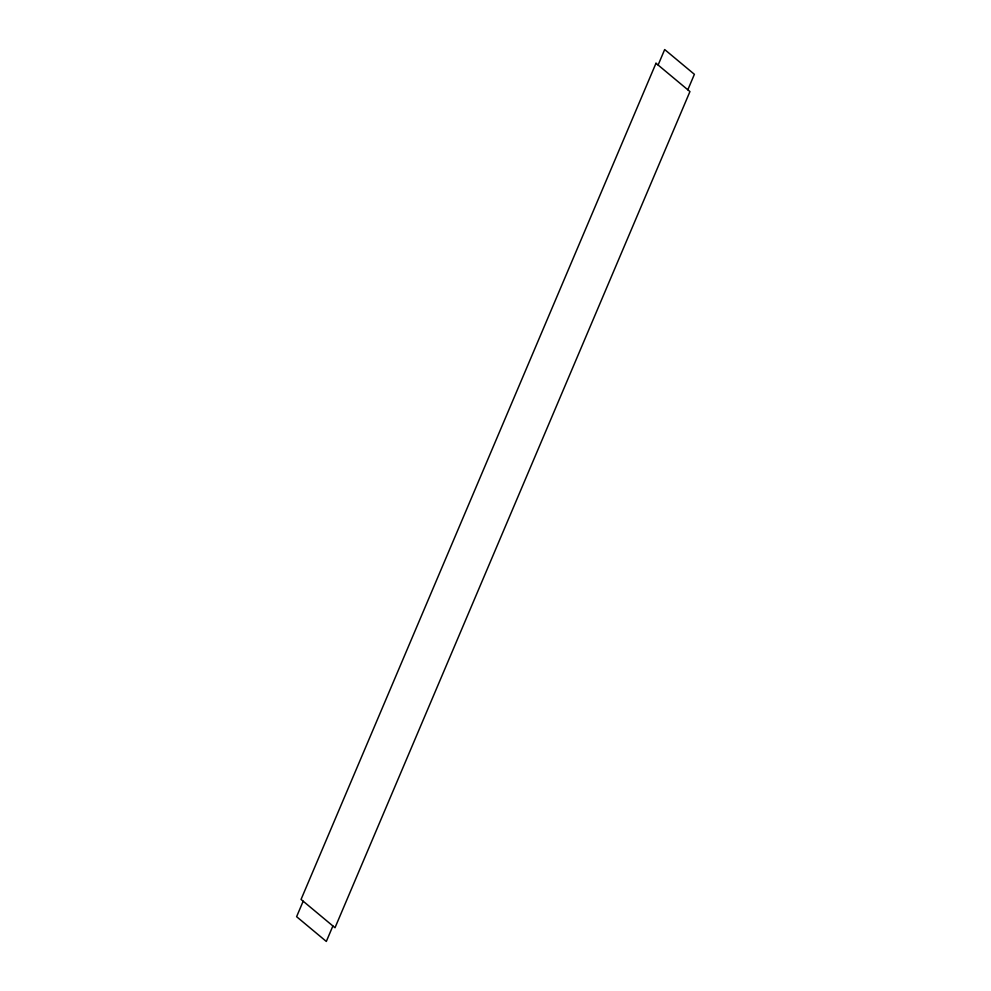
<?xml version="1.0" encoding="UTF-8"?>
<svg xmlns="http://www.w3.org/2000/svg" width="991" height="991" viewBox="0 0 991 991"><rect width="100%" height="100%" fill="white"/><g stroke="black" fill="none" stroke-linecap="round" stroke-linejoin="round"><path stroke-width="1.49" d="M303.172 901.203L296.606 916.687L326.324 941.45L332.889 925.966M658.111 65.034L664.676 49.55L694.394 74.313L687.828 89.797M655.992 63.263L301.053 899.432L335.008 927.737L689.947 91.568L655.992 63.263"/></g></svg>
